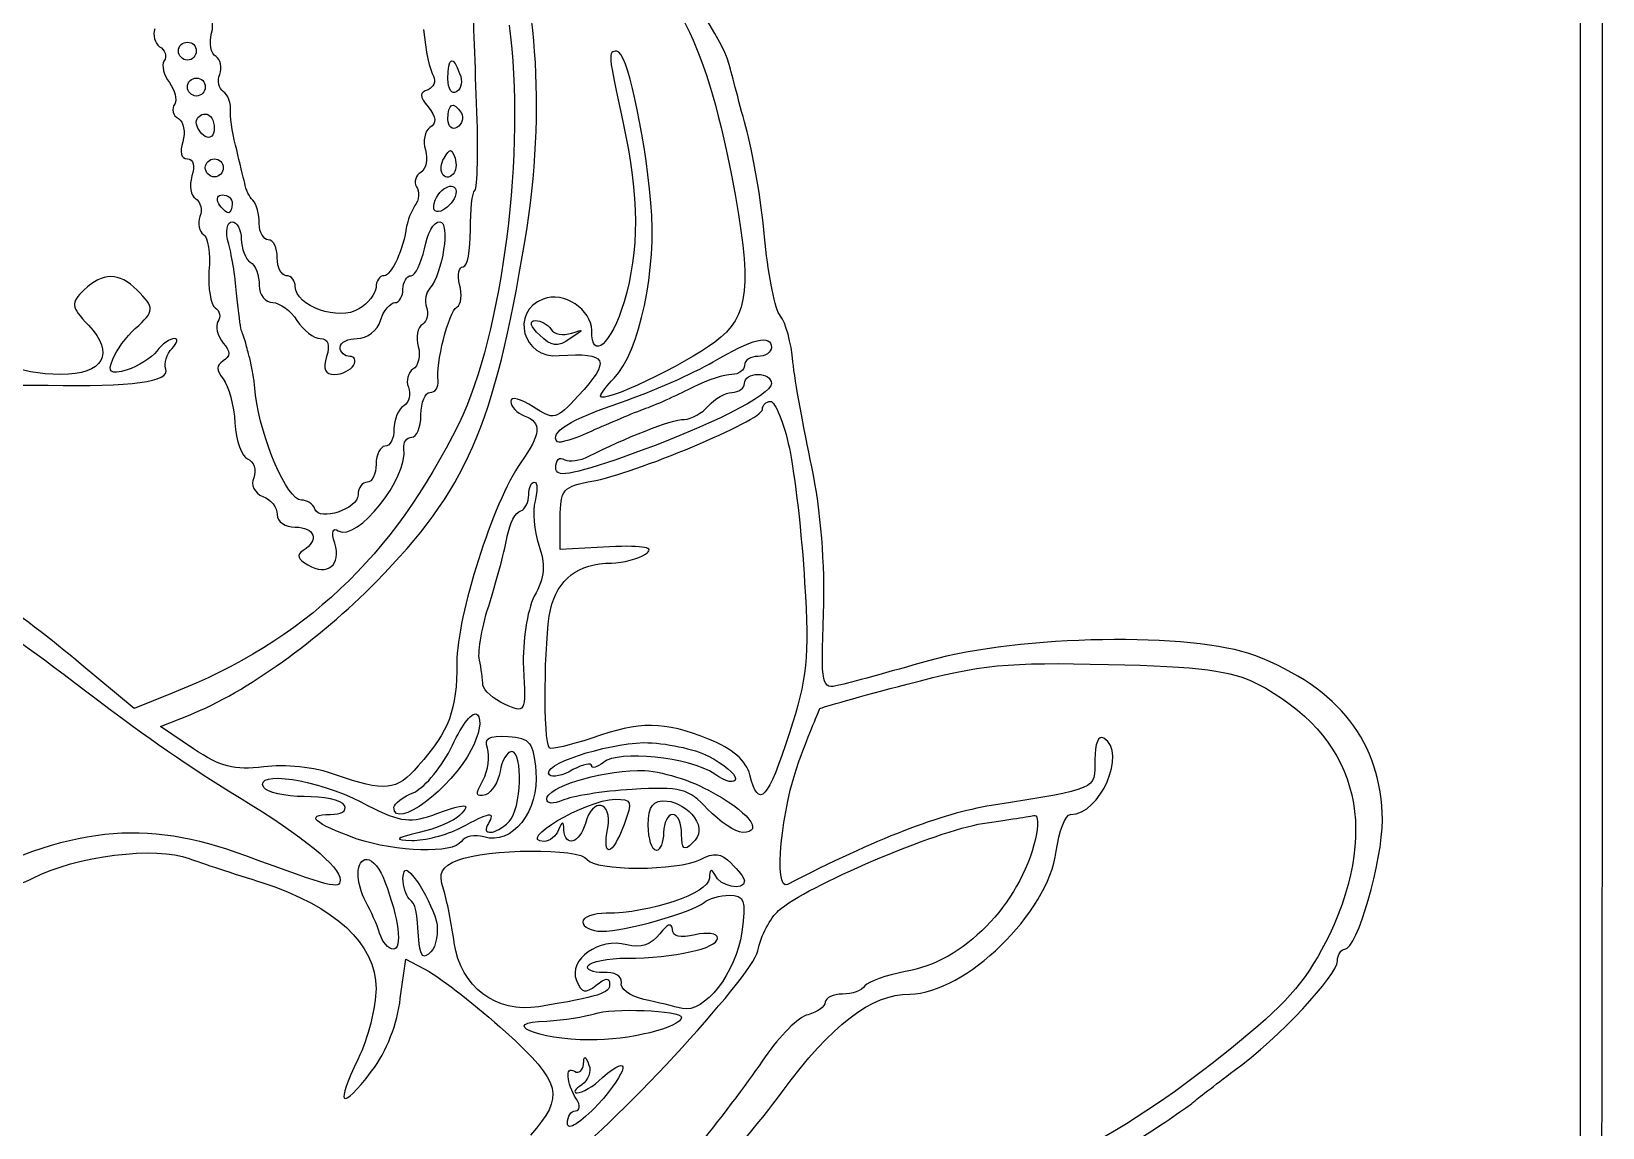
# Model space of a CAD drawing. Header units: millimetres. Extents: x 6.2 to 78.2, y -90.7 to -1.6.
# Drawn here: x 31.96 to 78.22, y -70.61 to -38.31 of the extents above; entities that cross this region are included whole.
import ezdxf

# ---------------------------------------------------------------- set-up
doc = ezdxf.new("R2010")
doc.units = ezdxf.units.MM
doc.layers.get('0').update_dxf_attribs({"linetype": 'CONTINUOUS'})

msp = doc.modelspace()

# ---------------------------------------------------------------- linework, layer by layer
for p, q in [((77.559, -2.648), (77.559, -46.04)), ((77.559, -46.04), (77.559, -89.432)), ((30.86, -48.739), (32.448, -48.739)), ((47.529, -53.581), (47.529, -52.655)), ((48.984, -53.501), (47.529, -53.581)), ((34.988, -58.264), (33.427, -56.967)), ((36.099, -57.814), (34.988, -58.264)), ((35.755, -58.793), (36.628, -58.449)), ((36.734, -59.454), (35.755, -58.793)), ((42.819, -66.81), (42.978, -65.646)), ((42.978, -65.646), (43.666, -66.016))]:
    msp.add_line(p, q)
for points in [[(78.22, -46.013), (78.22, -9.342), (78.168, -2.675), (77.85, -2.278)], [(46.497, -44.452), (47.132, -40.616), (46.841, -36.806), (45.783, -34.557)], [(48.746, -35.536), (50.783, -36.621), (51.762, -38.42), (52.582, -42.6)], [(52.503, -39.293), (52.291, -38.393), (50.466, -35.88), (49.778, -35.536)], [(45.068, -40.431), (45.015, -39.081), (44.962, -37.653), (44.962, -37.229)], [(37.263, -38.367), (37.342, -38.076), (37.263, -37.838), (37.104, -37.838)], [(35.596, -38.235), (35.517, -38.42), (35.596, -38.658), (35.728, -38.764)], [(37.395, -39.055), (37.237, -38.976), (37.184, -38.658), (37.263, -38.367)], [(43.507, -38.261), (43.56, -38.87), (43.692, -39.478), (43.798, -39.637)], [(46.021, -38.129), (46.523, -41.754), (45.835, -47.231), (44.539, -49.876)], [(35.728, -38.764), (35.887, -38.843), (35.967, -39.055), (35.861, -39.187)], [(36.284, -38.896), (36.284, -38.737), (36.416, -38.632), (36.549, -38.632)], [(36.549, -38.632), (36.707, -38.632), (36.813, -38.737), (36.813, -38.896)], [(35.861, -39.187), (35.781, -39.32), (35.861, -39.611), (36.019, -39.822)], [(36.549, -39.161), (36.416, -39.161), (36.284, -39.028), (36.284, -38.896)], [(36.813, -38.896), (36.813, -39.028), (36.707, -39.161), (36.549, -39.161)], [(37.501, -39.584), (37.58, -39.372), (37.528, -39.134), (37.395, -39.055)], [(44.222, -39.716), (44.222, -39.055), (44.38, -39.002), (44.565, -39.558)], [(49.196, -38.896), (48.931, -38.896), (48.931, -38.949), (49.381, -41.013)], [(50.201, -43.368), (49.989, -41.145), (49.487, -38.896), (49.196, -38.896)], [(53.032, -41.277), (52.82, -40.484), (52.582, -39.584), (52.503, -39.293)], [(36.549, -39.955), (36.549, -39.796), (36.681, -39.69), (36.813, -39.69)], [(36.813, -39.69), (36.972, -39.69), (37.078, -39.796), (37.078, -39.955)], [(37.607, -40.087), (37.475, -40.007), (37.422, -39.769), (37.501, -39.584)], [(43.798, -39.637), (43.878, -39.796), (43.798, -39.955), (43.639, -40.034)], [(44.486, -40.087), (44.327, -40.193), (44.222, -40.007), (44.222, -39.716)], [(44.565, -39.558), (44.671, -39.769), (44.618, -40.007), (44.486, -40.087)], [(36.019, -39.822), (36.178, -40.034), (36.258, -40.325), (36.178, -40.457)], [(36.813, -40.219), (36.681, -40.219), (36.549, -40.087), (36.549, -39.955)], [(37.078, -39.955), (37.078, -40.087), (36.972, -40.219), (36.813, -40.219)], [(37.819, -40.695), (37.845, -40.431), (37.739, -40.166), (37.607, -40.087)], [(43.639, -40.034), (43.375, -40.113), (43.375, -40.219), (43.639, -40.537)], [(36.178, -40.457), (36.072, -40.59), (36.125, -40.801), (36.284, -40.881)], [(38.004, -41.807), (37.898, -41.436), (37.819, -40.933), (37.819, -40.695)], [(43.639, -40.537), (43.878, -40.854), (43.904, -41.013), (43.692, -41.145)], [(44.222, -40.907), (44.222, -40.431), (44.38, -40.351), (44.618, -40.722)], [(45.015, -42.997), (45.095, -42.944), (45.121, -41.78), (45.068, -40.431)], [(36.284, -40.881), (36.443, -40.986), (36.496, -41.277), (36.416, -41.568)], [(36.813, -40.986), (36.813, -40.854), (36.945, -40.748), (37.078, -40.748)], [(37.078, -41.41), (36.945, -41.33), (36.813, -41.145), (36.813, -40.986)], [(37.078, -40.748), (37.237, -40.748), (37.342, -40.933), (37.342, -41.172)], [(37.342, -41.172), (37.342, -41.383), (37.237, -41.489), (37.078, -41.41)], [(43.692, -41.145), (43.534, -41.251), (43.481, -41.542), (43.56, -41.807)], [(44.486, -41.145), (44.354, -41.225), (44.222, -41.119), (44.222, -40.907)], [(44.618, -40.722), (44.698, -40.854), (44.645, -41.039), (44.486, -41.145)], [(49.381, -41.013), (49.857, -43.182), (49.857, -44.796), (49.407, -46.278)], [(36.416, -41.568), (36.31, -41.86), (36.363, -42.071), (36.549, -42.071)], [(53.561, -44.558), (53.482, -43.553), (53.244, -42.071), (53.032, -41.277)], [(36.549, -42.071), (36.734, -42.071), (36.787, -42.283), (36.681, -42.574)], [(37.078, -42.336), (37.078, -42.177), (37.21, -42.071), (37.342, -42.071)], [(37.342, -42.071), (37.501, -42.071), (37.607, -42.177), (37.607, -42.336)], [(38.242, -42.786), (38.189, -42.6), (38.083, -42.177), (38.004, -41.807)], [(43.56, -41.807), (43.639, -42.071), (43.587, -42.362), (43.428, -42.468)], [(44.38, -42.521), (44.116, -42.786), (43.878, -42.389), (44.116, -42.045)], [(44.116, -42.045), (44.274, -41.754), (44.327, -41.754), (44.433, -42.045)], [(44.433, -42.045), (44.486, -42.23), (44.46, -42.442), (44.38, -42.521)], [(37.342, -42.6), (37.21, -42.6), (37.078, -42.468), (37.078, -42.336)], [(37.607, -42.336), (37.607, -42.468), (37.501, -42.6), (37.342, -42.6)], [(43.428, -42.468), (43.269, -42.547), (43.216, -42.759), (43.295, -42.891)], [(36.681, -42.574), (36.602, -42.865), (36.654, -43.156), (36.787, -43.235)], [(38.48, -43.288), (38.374, -43.209), (38.268, -42.971), (38.242, -42.786)], [(43.295, -42.891), (43.401, -43.024), (43.375, -43.288), (43.243, -43.447)], [(43.851, -43.288), (44.036, -42.812), (44.592, -42.706), (44.433, -43.182)], [(44.883, -44.161), (44.883, -43.579), (44.936, -43.05), (45.015, -42.997)], [(52.582, -42.6), (53.191, -45.828), (53.112, -46.701), (52.08, -47.469)], [(36.787, -43.235), (36.945, -43.341), (36.998, -43.579), (36.919, -43.765)], [(37.475, -43.394), (37.395, -43.235), (37.448, -43.13), (37.58, -43.13)], [(37.766, -43.659), (37.686, -43.659), (37.554, -43.526), (37.475, -43.394)], [(37.58, -43.13), (37.739, -43.13), (37.872, -43.235), (37.872, -43.394)], [(37.872, -43.394), (37.872, -43.526), (37.819, -43.659), (37.766, -43.659)], [(38.665, -43.976), (38.665, -43.712), (38.586, -43.394), (38.48, -43.288)], [(43.243, -43.447), (43.137, -43.632), (43.031, -43.897), (43.004, -44.056)], [(44.01, -43.606), (43.825, -43.659), (43.745, -43.553), (43.851, -43.288)], [(44.433, -43.182), (44.38, -43.341), (44.169, -43.553), (44.01, -43.606)], [(49.116, -48.527), (49.857, -47.786), (50.386, -45.299), (50.201, -43.368)], [(36.919, -43.765), (36.84, -43.976), (36.893, -44.214), (37.025, -44.294)], [(37.766, -44.585), (37.66, -44.214), (37.713, -43.923), (37.872, -43.923)], [(37.872, -43.923), (38.004, -43.923), (38.136, -44.161), (38.136, -44.426)], [(43.534, -44.717), (43.613, -44.267), (43.798, -43.923), (43.983, -43.923)], [(43.983, -43.923), (44.301, -43.923), (44.063, -45.458), (43.692, -45.881)], [(37.025, -44.294), (37.157, -44.373), (37.237, -44.849), (37.184, -45.378)], [(38.93, -44.452), (38.798, -44.452), (38.665, -44.241), (38.665, -43.976)], [(43.004, -44.056), (42.925, -44.717), (42.555, -45.511), (42.343, -45.511)], [(44.671, -45.246), (44.804, -45.246), (44.883, -44.77), (44.883, -44.161)], [(38.004, -46.119), (37.977, -45.643), (37.872, -44.955), (37.766, -44.585)], [(38.136, -44.426), (38.136, -44.717), (38.268, -45.035), (38.401, -45.114)], [(39.194, -44.982), (39.194, -44.691), (39.089, -44.452), (38.93, -44.452)], [(42.105, -54.533), (44.777, -51.808), (45.571, -49.982), (46.497, -44.452)], [(43.137, -45.511), (43.269, -45.511), (43.428, -45.14), (43.534, -44.717)], [(54.011, -46.701), (53.852, -46.516), (53.667, -45.537), (53.561, -44.558)], [(38.401, -45.114), (38.559, -45.193), (38.665, -45.511), (38.665, -45.802)], [(39.459, -45.511), (39.327, -45.511), (39.194, -45.273), (39.194, -44.982)], [(44.565, -45.775), (44.486, -45.484), (44.539, -45.246), (44.671, -45.246)], [(35.067, -45.934), (34.538, -45.405), (34.062, -45.405), (33.506, -45.934)], [(37.184, -45.378), (37.157, -45.881), (37.237, -46.357), (37.369, -46.463)], [(39.724, -45.828), (39.724, -45.67), (39.618, -45.511), (39.459, -45.511)], [(42.343, -45.511), (42.211, -45.511), (42.105, -45.67), (42.105, -45.855)], [(42.899, -45.908), (42.899, -45.696), (43.004, -45.511), (43.137, -45.511)], [(44.486, -46.437), (44.618, -46.357), (44.645, -46.066), (44.565, -45.775)], [(33.506, -45.934), (33.109, -46.331), (33.109, -46.41), (33.638, -46.966)], [(35.014, -47.072), (35.596, -46.543), (35.596, -46.463), (35.067, -45.934)], [(38.136, -47.098), (38.11, -47.019), (38.057, -46.596), (38.004, -46.119)], [(38.665, -45.802), (38.665, -46.066), (38.85, -46.305), (39.062, -46.305)], [(41.602, -46.49), (41.02, -46.86), (39.724, -46.41), (39.724, -45.828)], [(42.105, -45.855), (42.105, -46.04), (41.867, -46.331), (41.602, -46.49)], [(42.66, -46.305), (42.793, -46.305), (42.899, -46.119), (42.899, -45.908)], [(43.692, -45.881), (43.56, -46.013), (43.534, -46.252), (43.587, -46.437)], [(47.026, -46.199), (46.047, -46.569), (46.418, -47.971), (47.502, -47.866)], [(48.455, -47.125), (48.455, -46.516), (47.635, -45.961), (47.026, -46.199)], [(77.824, -89.776), (78.168, -89.352), (78.22, -84.113), (78.22, -46.013)], [(37.369, -46.463), (37.501, -46.543), (37.554, -46.728), (37.448, -46.86)], [(39.062, -46.305), (39.274, -46.305), (39.591, -46.543), (39.777, -46.834)], [(42.237, -46.834), (42.317, -46.543), (42.528, -46.305), (42.66, -46.305)], [(43.587, -46.437), (43.666, -46.622), (43.613, -46.86), (43.481, -46.94)], [(43.93, -48.606), (43.851, -48.13), (44.248, -46.569), (44.486, -46.437)], [(49.407, -46.278), (49.037, -47.522), (48.455, -48.051), (48.455, -47.125)], [(54.382, -48.051), (54.329, -47.495), (54.17, -46.887), (54.011, -46.701)], [(33.638, -46.966), (34.432, -47.813), (34.088, -48.421), (32.818, -48.421)], [(34.353, -47.971), (34.458, -47.707), (34.749, -47.31), (35.014, -47.072)], [(37.448, -46.86), (37.369, -46.992), (37.422, -47.283), (37.607, -47.495)], [(38.268, -47.495), (38.215, -47.336), (38.163, -47.178), (38.136, -47.098)], [(39.777, -46.834), (39.962, -47.125), (40.279, -47.363), (40.464, -47.363)], [(41.549, -47.363), (41.84, -47.363), (42.158, -47.125), (42.237, -46.834)], [(43.481, -46.94), (43.322, -47.019), (43.269, -47.336), (43.348, -47.601)], [(46.92, -47.257), (46.656, -47.019), (46.603, -46.834), (46.788, -46.834)], [(46.788, -46.834), (46.973, -46.834), (47.158, -46.94), (47.264, -47.098)], [(47.264, -47.098), (47.344, -47.231), (47.608, -47.283), (47.873, -47.204)], [(47.873, -47.204), (48.243, -47.072), (48.243, -47.098), (47.82, -47.363)], [(32.818, -48.421), (31.574, -48.421), (30.516, -47.971), (30.331, -47.336)], [(36.178, -47.363), (36.046, -47.363), (35.808, -47.522), (35.649, -47.733)], [(36.099, -47.654), (36.258, -47.495), (36.284, -47.363), (36.178, -47.363)], [(37.607, -47.495), (37.819, -47.733), (37.819, -47.892), (37.607, -48.024)], [(38.374, -47.892), (38.348, -47.813), (38.295, -47.627), (38.268, -47.495)], [(40.464, -47.363), (40.703, -47.363), (40.755, -47.548), (40.65, -47.892)], [(41.047, -47.627), (41.047, -47.469), (41.285, -47.363), (41.549, -47.363)], [(41.338, -47.892), (41.179, -47.892), (41.047, -47.76), (41.047, -47.627)], [(43.348, -47.601), (43.428, -47.866), (43.348, -48.183), (43.19, -48.262)], [(47.82, -47.363), (47.449, -47.627), (47.264, -47.601), (46.92, -47.257)], [(52.08, -47.469), (51.207, -48.13), (48.719, -49.321), (48.719, -49.056)], [(52.027, -48.051), (53.191, -47.363), (53.747, -47.231), (53.747, -47.627)], [(53.747, -47.627), (53.747, -47.76), (53.561, -47.892), (53.35, -47.892)], [(34.776, -48.289), (34.273, -48.421), (34.194, -48.368), (34.353, -47.971)], [(35.649, -47.733), (35.49, -47.945), (35.093, -48.183), (34.776, -48.289)], [(35.914, -48.262), (35.861, -48.104), (35.94, -47.813), (36.099, -47.654)], [(37.607, -48.024), (37.395, -48.157), (37.395, -48.289), (37.607, -48.553)], [(38.559, -49.03), (38.507, -48.474), (38.401, -47.971), (38.374, -47.892)], [(40.65, -47.892), (40.544, -48.262), (40.597, -48.421), (40.888, -48.421)], [(41.443, -48.157), (41.523, -47.998), (41.47, -47.892), (41.338, -47.892)], [(47.502, -47.866), (48.931, -47.76), (49.037, -47.998), (48.058, -49.056)], [(49.328, -49.241), (50.228, -48.924), (51.445, -48.395), (52.027, -48.051)], [(53.35, -47.892), (53.138, -47.892), (52.953, -47.998), (52.953, -48.157)], [(54.937, -51.146), (54.699, -50.009), (54.434, -48.633), (54.382, -48.051)], [(32.448, -48.739), (34.908, -48.792), (36.046, -48.633), (35.914, -48.262)], [(37.607, -48.553), (37.766, -48.765), (37.924, -49.347), (37.951, -49.85)], [(40.888, -48.421), (41.099, -48.421), (41.364, -48.289), (41.443, -48.157)], [(43.19, -48.262), (43.057, -48.368), (42.978, -48.606), (43.057, -48.792)], [(48.719, -49.056), (48.719, -48.977), (48.905, -48.739), (49.116, -48.527)], [(52.582, -48.421), (52.371, -48.421), (51.868, -48.58), (51.445, -48.792)], [(52.953, -48.157), (52.953, -48.289), (52.794, -48.421), (52.582, -48.421)], [(52.953, -48.686), (52.953, -48.527), (53.138, -48.421), (53.35, -48.421)], [(53.35, -48.421), (53.561, -48.421), (53.747, -48.527), (53.747, -48.686)], [(39.909, -52.125), (39.485, -52.125), (38.718, -50.326), (38.559, -49.03)], [(43.057, -48.792), (43.137, -49.003), (43.084, -49.241), (42.925, -49.347)], [(43.428, -49.612), (43.428, -49.241), (43.56, -48.95), (43.692, -48.95)], [(43.692, -48.95), (43.851, -48.95), (43.957, -48.792), (43.93, -48.606)], [(53.747, -48.686), (53.747, -49.03), (51.921, -49.956), (49.46, -50.829)], [(51.445, -48.792), (51.048, -49.003), (50.413, -49.294), (50.042, -49.427)], [(51.894, -49.347), (52.08, -49.136), (52.397, -48.95), (52.582, -48.95)], [(52.582, -48.95), (52.794, -48.95), (52.953, -48.818), (52.953, -48.686)], [(42.925, -49.347), (42.766, -49.427), (42.634, -49.744), (42.634, -50.035)], [(46.735, -49.374), (46.365, -49.136), (46.074, -49.056), (46.074, -49.215)], [(46.074, -49.215), (46.074, -49.374), (46.259, -49.559), (46.47, -49.638)], [(48.058, -49.056), (47.397, -49.771), (47.344, -49.771), (46.735, -49.374)], [(47.449, -50.406), (47.185, -50.141), (47.82, -49.744), (49.328, -49.241)], [(50.042, -49.427), (49.672, -49.559), (48.958, -49.876), (48.455, -50.088)], [(48.455, -51.57), (49.672, -51.358), (53.482, -49.771), (53.482, -49.453)], [(51.18, -49.744), (51.392, -49.744), (51.709, -49.559), (51.894, -49.347)], [(53.482, -49.453), (53.482, -49.321), (53.588, -49.215), (53.72, -49.215)], [(53.72, -49.215), (53.852, -49.215), (54.117, -49.85), (54.276, -50.591)], [(44.539, -49.876), (42.608, -53.792), (39.988, -56.279), (36.099, -57.814)], [(37.951, -49.85), (37.977, -50.379), (38.163, -50.855), (38.321, -50.908)], [(43.163, -50.273), (43.295, -50.273), (43.428, -49.982), (43.428, -49.612)], [(46.47, -49.638), (47, -49.85), (46.973, -50.167), (46.365, -51.014)], [(48.375, -50.829), (49.407, -50.3), (50.81, -49.744), (51.18, -49.744)], [(42.634, -50.035), (42.634, -50.3), (42.528, -50.538), (42.369, -50.538)], [(42.925, -50.591), (42.899, -50.432), (43.004, -50.273), (43.163, -50.273)], [(48.455, -50.088), (47.952, -50.326), (47.502, -50.458), (47.449, -50.406)], [(40.994, -53.025), (41.549, -53.369), (43.057, -51.464), (42.925, -50.591)], [(42.369, -50.538), (42.237, -50.538), (42.105, -50.776), (42.105, -51.067)], [(49.46, -50.829), (47.793, -51.411), (47.397, -51.464), (47.397, -51.173)], [(47.661, -50.935), (47.793, -51.014), (48.111, -50.961), (48.375, -50.829)], [(54.276, -50.591), (54.434, -51.358), (54.646, -53.157), (54.725, -54.56)], [(38.321, -50.908), (38.507, -50.988), (38.586, -51.226), (38.507, -51.464)], [(42.105, -51.067), (42.105, -51.358), (41.999, -51.596), (41.84, -51.596)], [(46.365, -51.014), (45.544, -52.205), (44.486, -55.512), (44.486, -56.914)], [(47.397, -51.173), (47.397, -50.935), (47.502, -50.829), (47.661, -50.935)], [(55.281, -55.459), (55.334, -54.03), (55.202, -52.416), (54.937, -51.146)], [(38.507, -51.464), (38.401, -51.676), (38.533, -51.914), (38.771, -52.02)], [(41.84, -51.596), (41.708, -51.596), (41.576, -51.755), (41.576, -51.967)], [(46.603, -51.967), (46.603, -51.755), (46.682, -51.596), (46.762, -51.596)], [(46.762, -51.596), (46.867, -51.596), (46.867, -51.834), (46.788, -52.152)], [(47.529, -52.655), (47.529, -51.808), (47.608, -51.728), (48.455, -51.57)], [(38.771, -52.02), (39.009, -52.099), (39.194, -52.337), (39.194, -52.549)], [(40.306, -52.39), (40.253, -52.231), (40.068, -52.125), (39.909, -52.125)], [(41.576, -51.967), (41.576, -52.39), (40.438, -52.76), (40.306, -52.39)], [(46.365, -52.443), (46.497, -52.39), (46.603, -52.178), (46.603, -51.967)], [(46.788, -52.152), (46.709, -52.443), (46.762, -53.025), (46.894, -53.448)], [(39.194, -52.549), (39.194, -52.76), (39.433, -52.919), (39.724, -52.919)], [(45.968, -53.184), (46.047, -52.813), (46.206, -52.469), (46.365, -52.443)], [(39.724, -52.919), (40.306, -52.919), (40.438, -53.316), (39.962, -53.607)], [(40.888, -53.395), (40.782, -53.051), (40.835, -52.919), (40.994, -53.025)], [(45.465, -55.115), (45.677, -54.401), (45.915, -53.554), (45.968, -53.184)], [(39.962, -53.607), (39.75, -53.739), (39.803, -53.872), (40.094, -54.03)], [(40.094, -54.03), (40.676, -54.374), (41.099, -54.03), (40.888, -53.395)], [(46.894, -53.448), (47.105, -54.004), (47.079, -54.401), (46.762, -54.956)], [(50.042, -53.713), (50.333, -53.528), (50.016, -53.448), (48.984, -53.501)], [(47.238, -55.353), (47.449, -54.454), (48.058, -53.977), (49.037, -53.977)], [(49.037, -53.977), (49.381, -53.977), (49.831, -53.845), (50.042, -53.713)], [(36.628, -58.449), (38.268, -57.787), (40.412, -56.253), (42.105, -54.533)], [(54.725, -54.56), (54.858, -56.756), (54.805, -57.391), (54.276, -58.978)], [(33.427, -56.967), (32.58, -56.253), (31.442, -55.38), (30.887, -55.036)], [(46.762, -54.956), (46.55, -55.406), (46.418, -56.253), (46.444, -57.073)], [(27.42, -55.433), (30.437, -55.274), (30.172, -55.168), (34.273, -58.29)], [(45.148, -56.835), (45.095, -56.57), (45.227, -55.803), (45.465, -55.115)], [(47.211, -59.428), (47.026, -59.243), (47.053, -56.253), (47.238, -55.353)], [(55.731, -57.576), (55.228, -57.708), (55.202, -57.602), (55.281, -55.459)], [(67.981, -56.703), (66.155, -56.015), (61.049, -56.094), (58.377, -56.861)], [(45.253, -57.576), (45.253, -57.417), (45.2, -57.073), (45.148, -56.835)], [(58.377, -56.861), (57.213, -57.179), (56.022, -57.523), (55.731, -57.576)], [(71.738, -61.545), (71.712, -59.269), (70.468, -57.655), (67.981, -56.703)], [(44.486, -56.914), (44.486, -58.317), (44.274, -58.899), (43.348, -59.957)], [(46.444, -57.073), (46.523, -58.396), (46.497, -58.422), (45.888, -58.131)], [(57.742, -57.549), (59.911, -56.967), (60.679, -56.888), (63.668, -56.967)], [(63.668, -56.967), (66.367, -57.02), (67.32, -57.152), (68.034, -57.523)], [(45.888, -58.131), (45.571, -57.999), (45.28, -57.735), (45.253, -57.576)], [(55.175, -58.264), (55.228, -58.237), (56.366, -57.893), (57.742, -57.549)], [(68.034, -57.523), (70.944, -59.031), (71.712, -61.677), (70.177, -64.931)], [(34.273, -58.29), (35.384, -59.137), (37.104, -60.301), (38.083, -60.883)], [(54.567, -59.798), (54.858, -59.005), (55.149, -58.317), (55.175, -58.264)], [(44.354, -59.348), (44.645, -58.713), (44.962, -58.317), (45.095, -58.449)], [(45.095, -58.449), (45.227, -58.581), (45.148, -59.031), (44.909, -59.481)], [(45.386, -59.428), (45.28, -59.137), (45.412, -59.057), (45.994, -59.084)], [(45.994, -59.084), (46.656, -59.137), (46.735, -59.269), (46.814, -60.116)], [(48.455, -59.137), (47.82, -59.348), (47.264, -59.481), (47.211, -59.428)], [(51.894, -59.163), (50.572, -58.634), (49.884, -58.634), (48.455, -59.137)], [(53.112, -60.222), (53.006, -59.798), (52.609, -59.454), (51.894, -59.163)], [(54.276, -58.978), (53.641, -60.962), (53.376, -61.253), (53.112, -60.222)], [(62.557, -61.386), (63.43, -61.386), (64.224, -59.56), (63.536, -59.137)], [(63.536, -59.137), (63.377, -59.031), (63.272, -59.296), (63.272, -59.772)], [(38.798, -59.983), (37.924, -60.089), (37.528, -59.983), (36.734, -59.454)], [(44.909, -59.481), (44.327, -60.618), (42.634, -61.888), (42.634, -61.174)], [(43.243, -60.724), (43.56, -60.566), (44.063, -59.957), (44.354, -59.348)], [(45.253, -60.38), (45.412, -60.089), (45.465, -59.666), (45.386, -59.428)], [(46.1, -59.534), (45.968, -59.534), (45.809, -59.798), (45.756, -60.116)], [(46.021, -61.597), (46.391, -61.227), (46.444, -59.534), (46.1, -59.534)], [(47.211, -60.222), (46.92, -59.931), (48.852, -59.296), (49.989, -59.269)], [(52.08, -60.195), (51.312, -59.692), (49.249, -59.481), (48.799, -59.851)], [(49.989, -59.269), (50.624, -59.269), (51.471, -59.454), (51.894, -59.666)], [(51.894, -59.666), (52.344, -59.904), (52.688, -60.195), (52.688, -60.327)], [(40.914, -60.222), (40.306, -59.983), (39.406, -59.904), (38.798, -59.983)], [(43.348, -59.957), (42.713, -60.698), (42.369, -60.724), (40.914, -60.222)], [(46.814, -60.116), (46.92, -61.28), (46.1, -62.312), (45.28, -62.047)], [(45.756, -60.116), (45.703, -60.433), (45.518, -60.724), (45.333, -60.804)], [(47.132, -60.936), (47.132, -60.592), (48.614, -60.116), (49.804, -60.089)], [(47.899, -60.063), (47.608, -60.248), (47.291, -60.301), (47.211, -60.222)], [(48.455, -59.957), (48.455, -59.851), (48.217, -59.904), (47.899, -60.063)], [(48.799, -59.851), (48.614, -60.01), (48.455, -60.036), (48.455, -59.957)], [(49.804, -60.089), (50.333, -60.063), (51.259, -60.327), (51.894, -60.671)], [(54.223, -63.45), (53.799, -63.661), (54.038, -61.201), (54.567, -59.798)], [(63.272, -59.772), (63.272, -60.671), (63.377, -60.618), (60.229, -61.121)], [(38.798, -60.592), (38.48, -60.063), (40.412, -60.354), (41.655, -61.015)], [(39.988, -60.857), (39.433, -60.857), (38.877, -60.724), (38.798, -60.592)], [(45.333, -60.804), (45.042, -60.883), (45.015, -60.804), (45.253, -60.38)], [(52.688, -60.327), (52.688, -60.486), (52.397, -60.433), (52.08, -60.195)], [(38.083, -60.883), (39.988, -62.047), (41.047, -62.92), (41.047, -63.317)], [(41.179, -61.121), (41.099, -60.962), (40.544, -60.857), (39.988, -60.857)], [(41.655, -61.015), (42.766, -61.597), (43.057, -61.65), (43.745, -61.412)], [(42.634, -61.174), (42.634, -61.068), (42.899, -60.857), (43.243, -60.724)], [(47.053, -62.18), (46.206, -62.18), (48.27, -60.962), (49.143, -60.936)], [(47.608, -60.962), (47.317, -61.095), (47.132, -61.068), (47.132, -60.936)], [(49.645, -60.645), (48.772, -60.698), (47.846, -60.857), (47.608, -60.962)], [(49.143, -60.936), (49.645, -60.936), (49.672, -60.989), (49.407, -61.677)], [(51.868, -61.227), (51.312, -60.618), (51.074, -60.566), (49.645, -60.645)], [(50.122, -61.703), (50.122, -61.121), (50.254, -60.962), (50.677, -60.989)], [(50.677, -60.989), (50.968, -61.015), (51.312, -61.227), (51.471, -61.465)], [(51.894, -60.671), (53.059, -61.28), (53.561, -61.915), (52.9, -61.915)], [(41.523, -62.1), (40.279, -61.65), (39.988, -61.386), (40.755, -61.386)], [(40.755, -61.386), (41.073, -61.386), (41.258, -61.28), (41.179, -61.121)], [(44.565, -61.412), (44.407, -61.571), (43.878, -61.809), (43.375, -61.915)], [(43.745, -61.412), (44.777, -61.042), (44.936, -61.042), (44.565, -61.412)], [(44.592, -61.783), (45.465, -61.306), (45.624, -61.28), (45.412, -61.65)], [(48.931, -61.783), (49.063, -60.989), (48.481, -60.857), (48.27, -61.65)], [(50.836, -61.386), (50.704, -61.386), (50.572, -61.624), (50.572, -61.915)], [(51.101, -61.968), (51.101, -61.65), (50.995, -61.386), (50.836, -61.386)], [(51.471, -61.465), (51.683, -61.783), (51.656, -61.994), (51.418, -62.232)], [(52.9, -61.915), (52.688, -61.915), (52.238, -61.597), (51.868, -61.227)], [(60.229, -61.121), (58.747, -61.359), (56.816, -62.1), (54.223, -63.45)], [(59.964, -61.65), (60.705, -61.545), (61.367, -61.439), (61.499, -61.412)], [(61.499, -61.412), (61.605, -61.412), (61.605, -61.703), (61.525, -62.1)], [(62.134, -62.471), (62.213, -61.888), (62.398, -61.386), (62.557, -61.386)], [(38.268, -62.603), (35.279, -61.492), (33.083, -61.73), (29.564, -63.555)], [(43.375, -61.915), (42.66, -62.1), (42.608, -62.127), (43.163, -62.153)], [(43.163, -62.153), (43.534, -62.153), (44.169, -61.994), (44.592, -61.783)], [(45.412, -61.65), (45.174, -62.021), (45.624, -61.994), (46.021, -61.597)], [(47.476, -61.836), (47.423, -62.021), (47.211, -62.18), (47.053, -62.18)], [(47.635, -61.836), (47.635, -61.571), (47.582, -61.571), (47.476, -61.836)], [(48.27, -61.65), (48.111, -62.232), (47.661, -62.365), (47.635, -61.836)], [(49.407, -61.677), (49.063, -62.629), (48.746, -62.682), (48.931, -61.783)], [(50.36, -62.444), (50.228, -62.444), (50.122, -62.1), (50.122, -61.703)], [(50.572, -61.915), (50.572, -62.206), (50.466, -62.444), (50.36, -62.444)], [(51.418, -62.232), (51.18, -62.471), (51.101, -62.418), (51.101, -61.968)], [(53.958, -64.217), (54.752, -63.502), (58.615, -61.862), (59.964, -61.65)], [(70.627, -65.355), (70.997, -65.355), (71.738, -62.762), (71.738, -61.545)], [(44.618, -62.18), (44.38, -62.55), (42.713, -62.497), (41.523, -62.1)], [(45.28, -62.047), (45.015, -61.968), (44.724, -62.021), (44.618, -62.18)], [(61.525, -62.1), (61.049, -64.058), (59.409, -65.725), (57.689, -66.016)], [(31.998, -63.264), (33.241, -62.603), (35.649, -62.312), (36.602, -62.682)], [(36.602, -62.682), (36.945, -62.815), (37.924, -63.132), (38.771, -63.397)], [(41.047, -63.317), (41.047, -63.608), (40.782, -63.529), (38.268, -62.603)], [(41.814, -63.979), (41.496, -63.37), (41.496, -62.709), (41.84, -62.709)], [(41.84, -62.709), (41.999, -62.709), (42.237, -63), (42.369, -63.37)], [(44.089, -63.582), (43.93, -63.106), (44.036, -62.92), (44.513, -62.735)], [(44.513, -62.735), (45.359, -62.391), (48.111, -62.365), (48.323, -62.709)], [(48.323, -62.709), (48.534, -63.053), (50.995, -63.053), (51.656, -62.709)], [(51.656, -62.709), (52.053, -62.497), (52.265, -62.523), (52.556, -62.815)], [(52.556, -62.815), (52.768, -63.026), (52.953, -63.264), (52.953, -63.344)], [(57.821, -66.677), (59.462, -66.651), (61.896, -64.296), (62.134, -62.471)], [(31.257, -63.502), (31.416, -63.502), (31.733, -63.397), (31.998, -63.264)], [(42.369, -63.37), (42.766, -64.428), (42.899, -65.355), (42.608, -65.355)], [(42.899, -63.264), (42.925, -62.92), (43.004, -62.947), (43.322, -63.37)], [(43.084, -63.873), (42.978, -63.767), (42.899, -63.502), (42.899, -63.264)], [(43.322, -63.37), (43.534, -63.661), (43.772, -64.164), (43.878, -64.508)], [(51.921, -63.264), (51.894, -63.714), (50.175, -64.296), (48.878, -64.296)], [(52.08, -63.158), (51.974, -62.973), (51.921, -63), (51.921, -63.264)], [(52.953, -63.344), (52.953, -63.661), (52.212, -63.502), (52.08, -63.158)], [(38.771, -63.397), (40.888, -64.085), (42.105, -65.196), (42.105, -66.519)], [(44.407, -65.169), (44.327, -64.614), (44.195, -63.899), (44.089, -63.582)], [(51.762, -63.979), (51.894, -63.873), (52.238, -63.767), (52.503, -63.767)], [(52.503, -63.767), (52.953, -63.767), (53.006, -63.899), (52.873, -64.852)], [(42.211, -64.878), (42.131, -64.64), (41.946, -64.217), (41.814, -63.979)], [(43.375, -65.196), (43.295, -64.164), (43.295, -64.058), (43.084, -63.873)], [(48.878, -64.296), (48.508, -64.296), (48.19, -64.402), (48.19, -64.561)], [(48.746, -64.825), (49.46, -64.825), (51.418, -64.27), (51.762, -63.979)], [(53.35, -65.407), (53.429, -64.958), (53.72, -64.428), (53.958, -64.217)], [(43.878, -64.508), (43.957, -64.852), (43.878, -65.275), (43.719, -65.434)], [(48.19, -64.561), (48.19, -64.693), (48.455, -64.825), (48.746, -64.825)], [(50.836, -64.772), (50.81, -64.561), (50.677, -64.614), (50.466, -64.905)], [(42.608, -65.355), (42.475, -65.355), (42.29, -65.143), (42.211, -64.878)], [(43.719, -65.434), (43.507, -65.646), (43.428, -65.593), (43.375, -65.196)], [(46.894, -67.048), (45.65, -67.26), (44.592, -66.466), (44.407, -65.169)], [(49.487, -65.222), (48.667, -65.011), (47.767, -65.646), (48.005, -66.281)], [(50.466, -64.905), (50.201, -65.222), (49.91, -65.328), (49.487, -65.222)], [(49.487, -65.619), (50.889, -65.619), (52.159, -65.328), (52.159, -65.037)], [(51.498, -64.931), (51.048, -65.037), (50.836, -64.984), (50.836, -64.772)], [(52.873, -64.852), (52.715, -66.042), (51.762, -67.26), (51.127, -67.101)], [(52.159, -65.037), (52.159, -64.878), (51.868, -64.852), (51.498, -64.931)], [(70.177, -64.931), (69.569, -66.175), (68.987, -66.889), (67.584, -68.027)], [(47.502, -71.705), (48.905, -70.805), (53.164, -66.175), (53.35, -65.407)], [(48.349, -65.831), (48.428, -65.725), (48.931, -65.619), (49.487, -65.619)], [(70.415, -65.698), (70.415, -65.513), (70.521, -65.355), (70.627, -65.355)], [(43.666, -66.016), (44.036, -66.228), (45.068, -67.021), (45.915, -67.789)], [(48.799, -66.042), (48.481, -66.042), (48.27, -65.963), (48.349, -65.831)], [(49.328, -66.333), (49.354, -66.148), (49.116, -66.016), (48.799, -66.042)], [(57.689, -66.016), (57.107, -66.122), (56.604, -66.307), (56.498, -66.439)], [(67.373, -68.926), (68.695, -67.974), (70.415, -66.122), (70.415, -65.698)], [(42.105, -66.519), (42.105, -67.048), (41.867, -68), (41.576, -68.582)], [(48.984, -66.386), (48.984, -66.651), (48.693, -66.757), (46.894, -67.048)], [(48.005, -66.281), (48.164, -66.651), (48.27, -66.677), (48.587, -66.413)], [(48.587, -66.413), (48.852, -66.201), (48.984, -66.175), (48.984, -66.386)], [(49.989, -66.836), (49.566, -66.73), (49.275, -66.519), (49.328, -66.333)], [(56.498, -66.439), (56.419, -66.572), (56.128, -66.677), (55.837, -66.677)], [(41.973, -68.953), (42.422, -68.371), (42.74, -67.524), (42.819, -66.81)], [(51.127, -67.101), (50.889, -67.048), (50.386, -66.916), (49.989, -66.836)], [(54.064, -69.561), (55.519, -67.577), (56.683, -66.677), (57.821, -66.677)], [(55.334, -66.916), (55.334, -67.048), (55.096, -67.207), (54.831, -67.286)], [(55.837, -66.677), (55.572, -66.677), (55.334, -66.783), (55.334, -66.916)], [(48.402, -68.027), (46.841, -68.027), (45.677, -67.498), (47.132, -67.471)], [(47.132, -67.471), (47.635, -67.445), (48.27, -67.339), (48.534, -67.26)], [(51.101, -67.365), (51.101, -67.656), (49.513, -68.053), (48.402, -68.027)], [(48.534, -67.26), (49.01, -67.074), (51.101, -67.154), (51.101, -67.365)], [(54.831, -67.286), (54.54, -67.339), (53.985, -67.921), (53.561, -68.53)], [(45.915, -67.789), (47.582, -69.297), (47.661, -69.694), (46.656, -70.831)], [(67.584, -68.027), (64.436, -70.62), (62.345, -71.784), (55.863, -74.483)], [(41.576, -68.582), (40.888, -69.985), (41.073, -70.143), (41.973, -68.953)], [(48.005, -69.773), (47.714, -69.297), (47.661, -68.768), (47.952, -68.953)], [(47.952, -68.953), (48.084, -69.032), (48.19, -68.926), (48.217, -68.741)], [(48.375, -68.768), (48.455, -68.953), (48.349, -69.217), (48.164, -69.35)], [(48.217, -68.741), (48.217, -68.477), (48.27, -68.477), (48.375, -68.768)], [(48.772, -69.138), (49.645, -68.371), (49.54, -68.926), (48.64, -69.932)], [(53.561, -68.53), (52.688, -69.826), (50.466, -72.631), (49.619, -73.504)], [(66.182, -69.852), (66.261, -69.773), (66.79, -69.376), (67.373, -68.926)], [(48.164, -69.35), (47.952, -69.482), (47.899, -69.588), (48.032, -69.588)], [(48.032, -69.588), (48.164, -69.588), (48.508, -69.403), (48.772, -69.138)], [(47.979, -70.117), (48.111, -70.117), (48.137, -69.958), (48.005, -69.773)], [(49.487, -74.35), (49.91, -74.35), (52.688, -71.44), (54.064, -69.561)], [(64.674, -70.884), (65.415, -70.408), (66.103, -69.932), (66.182, -69.852)], [(48.64, -69.932), (48.137, -70.461), (47.74, -70.726), (47.74, -70.487)], [(47.74, -70.487), (47.74, -70.276), (47.846, -70.117), (47.979, -70.117)]]:
    msp.add_open_spline(points, degree=3)

doc.saveas('drawing.dxf')
